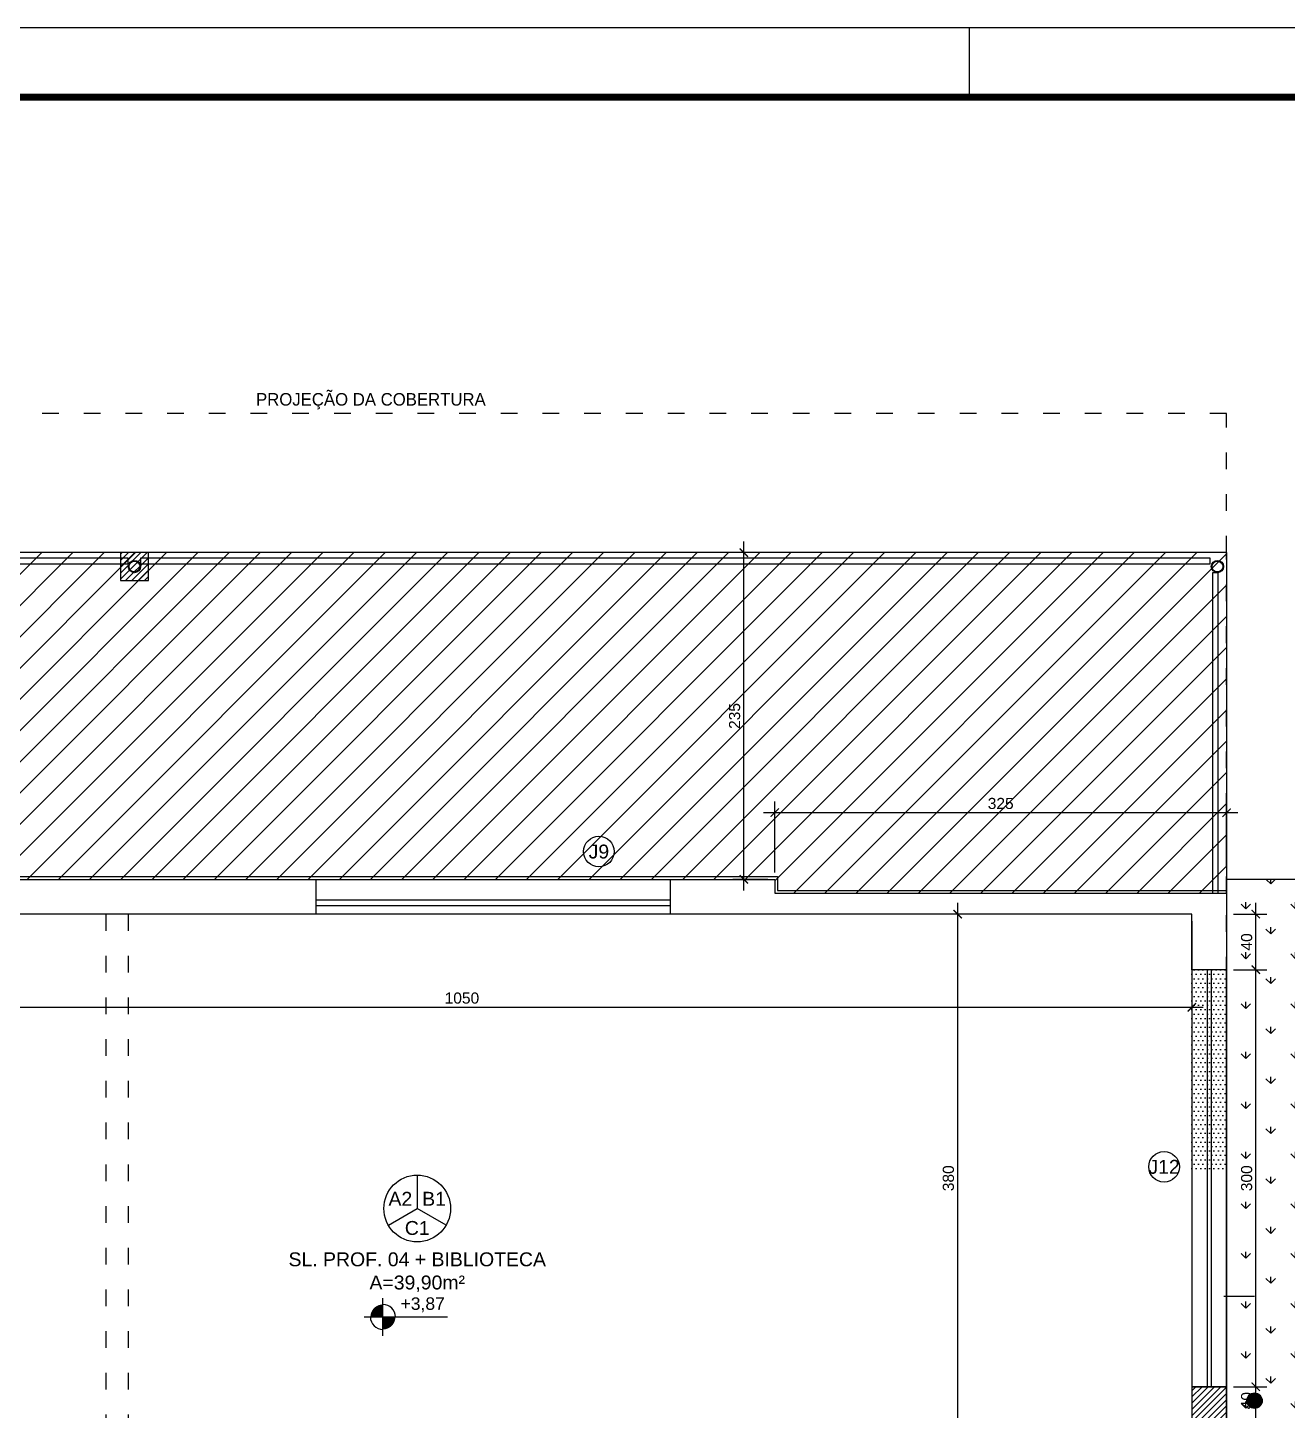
# Model space of a CAD drawing. Header units: millimetres. Extents: x 271 to 8721, y -7686 to -4716.
# Drawn here: x 6194 to 7100, y -5711 to -4716 of the extents above; entities that cross this region are included whole.
import ezdxf
from ezdxf.enums import TextEntityAlignment as Align

# ---------------------------------------------------------------- set-up
doc = ezdxf.new("R2010")
doc.units = ezdxf.units.MM
doc.linetypes.add('ACAD_ISO03W100', pattern=[30, 12, -18])
for name, color, linetype in [('3', 1, 'Continuous'), ('construir', 10, 'Continuous'), ('CONSTRUIR - CARTONADO', 161, 'Continuous'), ('COTA', 8, 'Continuous'), ('demolir', 40, 'ACAD_ISO03W100'), ('demolir - gesso acartonado', 40, 'ACAD_ISO03W100'), ('Esquadrias', 4, 'Continuous'), ('Estrutura', 49, 'Continuous'), ('HACHURA', 8, 'Continuous'), ('LEGENDA', 7, 'Continuous'), ('PAREDE', 5, 'Continuous'), ('PISO', 3, 'Continuous'), ('PISO02', 8, 'Continuous'), ('Projeções', 6, 'ACAD_ISO03W100'), ('Texto', 7, 'Continuous'), ('VISTA 02', 1, 'Continuous')]:
    doc.layers.add(name, color=color, linetype=linetype)
doc.styles.add('ARIAL', font='Arial.ttf')
doc.dimstyles.new('COTA 50', dxfattribs={"dimscale": 0.5, "dimtxt": 16, "dimasz": 12, "dimexe": 16, "dimexo": 10, "dimgap": 5, "dimtad": 1, "dimrnd": 0.5, "dimtxsty": 'ARIAL', "dimblk": 'ARCHTICK', "dimcen": 2.5, "dimdle": 16, "dimclrd": 8, "dimclre": 8, "dimclrt": 7, "dimadec": 0, "dimazin": 0, "dimtfac": 1, "dimtmove": 1, "dimatfit": 3, "dimfxl": 1, "dimarcsym": 0})
pattern_1 = [(0, (7031.2136, -5537.0926), (1.5875, 3.175), [0, -3.175])]

# ---------------------------------------------------------------- blocks, each defined once
blk = doc.blocks.new('A1 SEM ABA')
at = {"layer": 'LEGENDA'}
blk.add_line((-37, 58.4), (-37, 59.4), dxfattribs=at)
blk.add_lwpolyline([(-169, 59.4), (0, 59.4), (0, 0), (-169, 0), (-169, 59.4)], close=True, dxfattribs=at)
at = {"layer": 'LEGENDA', "const_width": 0.1}
blk.add_lwpolyline([(-1, 58.4), (-1, 1), (-166.5, 1), (-166.5, 58.4)], close=True, dxfattribs=at)
blk = doc.blocks.new('_ArchTick')
at = {"layer": 'Texto', "color": 0, "const_width": 0.15}
blk.add_lwpolyline([(-0.5, -0.5), (0.5, 0.5)], dxfattribs=at)
blk = doc.blocks.new('*D57')
at = {"layer": 'COTA', "color": 8, "lineweight": -2, "transparency": 16777216}
for p, q in [((5981.21, -5359.09), (5981.21, -5429.11)), ((7031.21, -5359.09), (7031.21, -5429.11)), ((5973.21, -5421.11), (7039.21, -5421.11))]:
    blk.add_line(p, q, dxfattribs=at)
at = {"layer": 'Defpoints', "color": 0, "lineweight": -3, "transparency": 16777216}
for p in [(5981.21, -5354.09), (7031.21, -5354.09), (7031.21, -5421.11)]:
    blk.add_point(p, dxfattribs=at)
at = {"layer": 'COTA', "color": 8, "lineweight": -2, "transparency": 16777216, "xscale": 6, "yscale": 6, "zscale": 6, "rotation": 180}
blk.add_blockref('_ArchTick', (5981.21, -5421.11), dxfattribs=at)
at = {"layer": 'COTA', "color": 8, "lineweight": -2, "transparency": 16777216, "xscale": 6, "yscale": 6, "zscale": 6}
blk.add_blockref('_ArchTick', (7031.21, -5421.11), dxfattribs=at)
at = {"layer": 'COTA', "color": 7, "lineweight": -2, "transparency": 16777216, "insert": (6506.21, -5414.53), "char_height": 8, "attachment_point": 5, "style": 'ARIAL'}
blk.add_mtext('1050', dxfattribs=at)
blk = doc.blocks.new('*D59')
at = {"layer": 'COTA', "color": 8, "lineweight": -2, "transparency": 16777216}
for p, q in [((6862.7, -5346.09), (6862.7, -5742.09)), ((7026.21, -5354.09), (6854.7, -5354.09)), ((7026.21, -5734.09), (6854.7, -5734.09))]:
    blk.add_line(p, q, dxfattribs=at)
at = {"layer": 'Defpoints', "color": 0, "lineweight": -3, "transparency": 16777216}
for p in [(7031.21, -5354.09), (6862.7, -5734.09), (7031.21, -5734.09)]:
    blk.add_point(p, dxfattribs=at)
at = {"layer": 'COTA', "color": 8, "lineweight": -2, "transparency": 16777216, "xscale": 6, "yscale": 6, "zscale": 6}
for p, rotation in [((6862.7, -5354.09), 90), ((6862.7, -5734.09), 270)]:
    blk.add_blockref('_ArchTick', p, dxfattribs=dict(at, rotation=rotation))
at = {"layer": 'COTA', "color": 7, "lineweight": -2, "transparency": 16777216, "insert": (6856.11, -5544.09), "char_height": 8, "attachment_point": 5, "rotation": 90, "style": 'ARIAL'}
blk.add_mtext('380', dxfattribs=at)
blk = doc.blocks.new('IND.ESQ.')
at = {"layer": 'Texto'}
blk.add_circle((0, 0), 5.5, dxfattribs=at)
at = {"layer": 'Texto', "style": 'ARIAL'}
blk.add_attdef('PP', text='', height=5, dxfattribs=at).set_placement((0, 0), align=Align.MIDDLE_CENTER)
blk = doc.blocks.new('A$C1DFB60F3')
at = {"layer": 'Texto', "color": 0, "linetype": 'ByBlock'}
for p, q in [((0, -13.5), (0, 13.5)), ((-13.5, 0), (46.5, 0))]:
    blk.add_line(p, q, dxfattribs=at)
at = {"layer": 'Texto', "color": 0, "linetype": 'ByBlock', "const_width": 9}
for points in [[(-4.5, 0, -0.414214), (0, 4.5, -0.618034)], [(0, -4.5, 0.414214), (4.5, 0, 0.618034)]]:
    blk.add_lwpolyline(points, format="xyb", dxfattribs=at)
at = {"layer": 'Texto', "color": 0, "linetype": 'ByBlock'}
for start, end in [(0, 90), (180, 270)]:
    blk.add_arc((0, 0), 9, start, end, dxfattribs=at)
at = {"layer": 'Texto', "color": 0, "linetype": 'ByBlock', "style": 'ARIAL'}
blk.add_attdef('0,00', (12.7, 5.1), '', height=9, dxfattribs=at)
blk = doc.blocks.new('PIZZA')
at = {"layer": 'Texto'}
for points in [[(0, 12), (0, 0)], [(-10.39, -6), (0, 0)], [(10.39, -6), (0, 0)]]:
    blk.add_lwpolyline(points, dxfattribs=at)
blk.add_circle((0, 0), 12, dxfattribs=at)
at = {"layer": 'Texto', "style": 'ARIAL'}
for tag, p in [('A1', (-6.06, 3.5)), ('B1', (6.06, 3.5)), ('C1', (0, -7))]:
    blk.add_attdef(tag, text='', height=5, dxfattribs=at).set_placement(p, align=Align.MIDDLE_CENTER)
blk = doc.blocks.new('*D92')
at = {"layer": 'COTA', "color": 8, "lineweight": -2, "transparency": 16777216}
for p, q in [((7077.21, -5742.09), (7077.21, -5686.09)), ((7061.21, -5694.09), (7085.21, -5694.09)), ((7061.21, -5734.09), (7085.21, -5734.09))]:
    blk.add_line(p, q, dxfattribs=at)
at = {"layer": 'Defpoints', "color": 0, "lineweight": -3, "transparency": 16777216}
for p in [(7056.21, -5694.09), (7077.21, -5694.09), (7056.21, -5734.09)]:
    blk.add_point(p, dxfattribs=at)
at = {"layer": 'COTA', "color": 8, "lineweight": -2, "transparency": 16777216, "xscale": 6, "yscale": 6, "zscale": 6}
for p, rotation in [((7077.21, -5694.09), 90), ((7077.21, -5734.09), 270)]:
    blk.add_blockref('_ArchTick', p, dxfattribs=dict(at, rotation=rotation))
at = {"layer": 'COTA', "color": 7, "lineweight": -2, "transparency": 16777216, "insert": (7070.62, -5704.09), "char_height": 8, "attachment_point": 5, "rotation": 90, "style": 'ARIAL'}
blk.add_mtext('40', dxfattribs=at)
blk = doc.blocks.new('*D245')
at = {"layer": 'COTA', "color": 8, "lineweight": -2, "transparency": 16777216}
for p, q in [((6708.95, -5337.09), (6708.95, -5086.09)), ((6726.21, -5094.09), (6700.95, -5094.09)), ((6726.21, -5329.09), (6700.95, -5329.09))]:
    blk.add_line(p, q, dxfattribs=at)
at = {"layer": 'Defpoints', "color": 0, "lineweight": -3, "transparency": 16777216}
for p in [(6708.95, -5094.09), (6731.21, -5094.09), (6731.21, -5329.09)]:
    blk.add_point(p, dxfattribs=at)
at = {"layer": 'COTA', "color": 8, "lineweight": -2, "transparency": 16777216, "xscale": 6, "yscale": 6, "zscale": 6}
for p, rotation in [((6708.95, -5094.09), 90), ((6708.95, -5329.09), 270)]:
    blk.add_blockref('_ArchTick', p, dxfattribs=dict(at, rotation=rotation))
at = {"layer": 'COTA', "color": 7, "lineweight": -2, "transparency": 16777216, "insert": (6702.36, -5211.59), "char_height": 8, "attachment_point": 5, "rotation": 90, "style": 'ARIAL'}
blk.add_mtext('235', dxfattribs=at)
blk = doc.blocks.new('*D246')
at = {"layer": 'COTA', "color": 8, "lineweight": -2, "transparency": 16777216}
for p, q in [((6731.21, -5324.09), (6731.21, -5273.13)), ((7056.21, -5319.37), (7056.21, -5273.13)), ((7064.21, -5281.13), (6723.21, -5281.13))]:
    blk.add_line(p, q, dxfattribs=at)
at = {"layer": 'Defpoints', "color": 0, "lineweight": -3, "transparency": 16777216}
for p in [(6731.21, -5281.13), (6731.21, -5329.09), (7056.21, -5324.37)]:
    blk.add_point(p, dxfattribs=at)
at = {"layer": 'COTA', "color": 8, "lineweight": -2, "transparency": 16777216, "xscale": 6, "yscale": 6, "zscale": 6, "rotation": 180}
blk.add_blockref('_ArchTick', (6731.21, -5281.13), dxfattribs=at)
at = {"layer": 'COTA', "color": 8, "lineweight": -2, "transparency": 16777216, "xscale": 6, "yscale": 6, "zscale": 6}
blk.add_blockref('_ArchTick', (7056.21, -5281.13), dxfattribs=at)
at = {"layer": 'COTA', "color": 7, "lineweight": -2, "transparency": 16777216, "insert": (6893.71, -5274.54), "char_height": 8, "attachment_point": 5, "style": 'ARIAL'}
blk.add_mtext('325', dxfattribs=at)
blk = doc.blocks.new('*D289')
at = {"layer": 'COTA', "color": 8, "lineweight": -2, "transparency": 16777216}
for p, q in [((7077.21, -5702.09), (7077.21, -5386.09)), ((7061.21, -5394.09), (7085.21, -5394.09)), ((7061.21, -5694.09), (7085.21, -5694.09))]:
    blk.add_line(p, q, dxfattribs=at)
at = {"layer": 'Defpoints', "color": 0, "lineweight": -3, "transparency": 16777216}
for p in [(7056.21, -5394.09), (7077.21, -5394.09), (7056.21, -5694.09)]:
    blk.add_point(p, dxfattribs=at)
at = {"layer": 'COTA', "color": 8, "lineweight": -2, "transparency": 16777216, "xscale": 6, "yscale": 6, "zscale": 6}
for p, rotation in [((7077.21, -5394.09), 90), ((7077.21, -5694.09), 270)]:
    blk.add_blockref('_ArchTick', p, dxfattribs=dict(at, rotation=rotation))
at = {"layer": 'COTA', "color": 7, "lineweight": -2, "transparency": 16777216, "insert": (7070.62, -5544.09), "char_height": 8, "attachment_point": 5, "rotation": 90, "style": 'ARIAL'}
blk.add_mtext('300', dxfattribs=at)
blk = doc.blocks.new('*D290')
at = {"layer": 'COTA', "color": 8, "lineweight": -2, "transparency": 16777216}
for p, q in [((7077.21, -5402.09), (7077.21, -5346.09)), ((7061.21, -5354.09), (7085.21, -5354.09)), ((7061.21, -5394.09), (7085.21, -5394.09))]:
    blk.add_line(p, q, dxfattribs=at)
at = {"layer": 'Defpoints', "color": 0, "lineweight": -3, "transparency": 16777216}
for p in [(7056.21, -5354.09), (7077.21, -5354.09), (7056.21, -5394.09)]:
    blk.add_point(p, dxfattribs=at)
at = {"layer": 'COTA', "color": 8, "lineweight": -2, "transparency": 16777216, "xscale": 6, "yscale": 6, "zscale": 6}
for p, rotation in [((7077.21, -5354.09), 90), ((7077.21, -5394.09), 270)]:
    blk.add_blockref('_ArchTick', p, dxfattribs=dict(at, rotation=rotation))
at = {"layer": 'COTA', "color": 7, "lineweight": -2, "transparency": 16777216, "insert": (7070.62, -5374.09), "char_height": 8, "attachment_point": 5, "rotation": 90, "style": 'ARIAL'}
blk.add_mtext('40', dxfattribs=at)

msp = doc.modelspace()

# ---------------------------------------------------------------- hatches: boundary and pattern name
at = {"layer": 'construir'}
h = msp.add_hatch(dxfattribs=at)
h.set_pattern_fill('ANSI31', color=256, scale=5, angle=180, style=0)
h.set_pattern_definition([(-135, (30607.291, 19309.159), (11.22532, -11.22532), [])])
h.paths.add_polyline_path([(1758.214, -5094.093), (1758.214, -4919.093), (633.214, -4919.093), (633.214, -5329.093), (6731.214, -5329.093), (6731.214, -5339.093), (7056.214, -5339.093), (7056.214, -5094.093), (5665.714, -5094.093), (5665.714, -4864.093), (4380.714, -4864.093), (4380.714, -5094.093)])
h = msp.add_hatch(dxfattribs=at)
h.set_pattern_fill('ANSI31', color=256, style=0)
h.set_pattern_definition([(45, (-3724.3615, -17473.5864), (-2.245064, 2.245064), [])])
h.paths.add_polyline_path([(6260.714, -5114.093), (6280.714, -5114.093), (6280.714, -5094.093), (6260.714, -5094.093)])
h = msp.add_hatch(dxfattribs=at)
h.set_pattern_fill('ANSI31', color=256, style=0)
h.set_pattern_definition([(45, (7031.2136, -6990.0926), (-2.245064, 2.245064), [])])
h.paths.add_polyline_path([(5801.214, -5329.093), (5670.214, -5329.093), (5670.214, -5354.093), (5801.214, -5354.093)])
h.paths.add_polyline_path([(7056.214, -6156.593), (7031.214, -6156.593), (7031.214, -6204.093), (7056.214, -6204.093)])
h.paths.add_polyline_path([(7056.214, -6604.093), (7031.214, -6604.093), (7031.214, -6720.093), (7056.214, -6720.093)])
h.paths.add_polyline_path([(7056.214, -6990.093), (7031.214, -6990.093), (7031.214, -7081.093), (7056.214, -7081.093)])
h.paths.add_polyline_path([(7056.214, -6964.093), (7045.214, -6964.093), (7045.214, -6990.093), (7056.214, -6990.093)])
h.paths.add_polyline_path([(7045.214, -6964.093), (7042.214, -6964.093), (7042.214, -6990.093), (7045.214, -6990.093)])
h.paths.add_polyline_path([(7042.214, -6964.093), (7031.214, -6964.093), (7031.214, -6990.093), (7042.214, -6990.093)])
h.paths.add_polyline_path([(7056.214, -6720.093), (7045.214, -6720.093), (7045.214, -6844.093), (7056.214, -6844.093)])
h.paths.add_polyline_path([(7045.214, -6720.093), (7042.214, -6720.093), (7042.214, -6844.093), (7045.214, -6844.093)])
h.paths.add_polyline_path([(7042.214, -6720.093), (7031.214, -6720.093), (7031.214, -6844.093), (7042.214, -6844.093)])
h.paths.add_polyline_path([(7031.214, -5694.093), (7031.214, -5756.593), (7056.214, -5756.593), (7056.214, -5694.093)])
at = {"layer": 'CONSTRUIR - CARTONADO'}
h = msp.add_hatch(dxfattribs=at)
h.set_pattern_fill('ANSI31', color=256, style=0)
h.set_pattern_definition([(45, (4705.7136, -6104.0926), (-2.245064, 2.245064), [])])
h.paths.add_polyline_path([(7056.214, -5694.093), (7031.214, -5694.093), (7031.214, -5756.593), (7056.214, -5756.593)], flags=17)
h.paths.add_polyline_path([(7056.214, -6156.593), (7031.214, -6156.593), (7031.214, -6204.093), (7056.214, -6204.093)], flags=17)
h.paths.add_polyline_path([(7056.214, -6604.093), (7031.214, -6604.093), (7031.214, -6720.093), (7056.214, -6720.093)], flags=17)
h.paths.add_polyline_path([(6176.214, -7066.093), (6096.214, -7066.093), (6096.214, -7081.093), (6176.214, -7081.093)], flags=0)
h.paths.add_polyline_path([(7031.214, -7066.093), (6526.214, -7066.093), (6526.214, -7081.093), (7031.214, -7081.093)], flags=17)
h.paths.add_polyline_path([(7056.214, -6990.093), (7045.214, -6987.893), (7045.214, -6990.093), (7042.214, -6990.093), (7042.214, -6987.293), (7031.214, -6985.093), (7031.214, -7066.093), (7031.214, -7081.093), (7056.214, -7081.093)], flags=17)
h.paths.add_polyline_path([(6416.214, -7081.093), (6426.214, -7081.093), (6426.214, -7066.093), (6291.214, -7066.093), (6291.214, -7080.805, -0.0008952), (6291.214, -7081.093), (6401.214, -7081.093), (6401.214, -7354.093), (6416.214, -7354.093)], flags=17)
h.paths.add_polyline_path([(6526.214, -7066.093), (6426.214, -7066.093), (6426.214, -7081.093), (6526.214, -7081.093)], flags=17)
h.paths.add_polyline_path([(6291.214, -7066.093), (6211.214, -7066.093), (6211.214, -7081.093), (6291.214, -7081.093)], flags=17)
h.paths.add_polyline_path([(6211.214, -7066.093), (6176.214, -7066.093), (6176.214, -7081.093), (6186.214, -7081.093), (6186.214, -7354.093), (6201.214, -7354.093), (6201.214, -7081.093), (6211.214, -7081.093)], flags=17)
h.paths.add_polyline_path([(6176.214, -7066.093), (6096.214, -7066.093), (6096.214, -7081.093), (6176.214, -7081.093)], flags=16)
h.paths.add_polyline_path([(6176.214, -7066.093), (5971.214, -7066.093), (5971.214, -7354.093), (5986.214, -7354.093), (5986.214, -7081.093), (6176.214, -7081.093)], flags=17)
h.paths.add_polyline_path([(6017.214, -7354.093), (5961.214, -7354.093), (5961.214, -7369.093), (6017.214, -7369.093)], flags=17)
h.paths.add_polyline_path([(6716.214, -6834.093), (6716.214, -6639.093), (7031.214, -6639.093), (7031.214, -6720.093), (7056.214, -6720.093), (7056.214, -6604.093), (7031.214, -6604.093), (7031.214, -6629.093), (5981.214, -6629.093), (5981.214, -6179.093), (7031.214, -6179.093), (7031.214, -6204.093), (7056.214, -6204.093), (7056.214, -6156.593), (7031.214, -6156.593), (7031.214, -6169.093), (6731.214, -6169.093), (6731.214, -6179.093), (6706.214, -6179.093), (6706.214, -6169.093), (5981.214, -6169.093), (5981.214, -5744.093), (6706.214, -5744.093), (6706.214, -5734.093), (6731.214, -5734.093), (6731.214, -5744.093), (7031.214, -5744.093), (7031.214, -5756.593), (7056.214, -5756.593), (7056.214, -5694.093), (7031.214, -5694.093), (7031.214, -5734.093), (5981.214, -5734.093), (5981.214, -5354.093), (5971.214, -5354.093), (5971.214, -6956.093), (6706.214, -6956.093), (6706.214, -7066.093), (5971.214, -7066.093), (5971.214, -7354.093), (5961.214, -7354.093), (5961.214, -7369.093), (6017.214, -7369.093), (6017.214, -7354.093), (5986.214, -7354.093), (5986.214, -7081.093), (6186.214, -7081.093), (6186.214, -7354.093), (6201.214, -7354.093), (6201.214, -7081.093), (6401.214, -7081.093), (6401.214, -7354.093), (6416.214, -7354.093), (6416.214, -7081.093), (7031.214, -7081.093), (7056.214, -7081.093), (7056.214, -6990.093), (7031.214, -6985.093), (7031.214, -7066.093), (6716.214, -7066.093), (6716.214, -6862.093), (6706.214, -6862.093), (6706.214, -6946.093), (6471.214, -6946.093), (6471.214, -6639.093), (6706.214, -6639.093), (6706.214, -6834.093)])
h.paths.add_polyline_path([(6226.214, -6639.093), (6461.214, -6639.093), (6461.214, -6946.093), (6226.214, -6946.093)], flags=16)
h.paths.add_polyline_path([(5981.214, -6639.093), (6216.214, -6639.093), (6216.214, -6946.093), (5981.214, -6946.093)], flags=16)
at = {"layer": 'demolir'}
h = msp.add_hatch(dxfattribs=at)
h.set_pattern_fill('DOTS', color=256, scale=2, style=0)
h.set_pattern_definition(pattern_1)
h.paths.add_polyline_path([(7042.214, -5394.093), (7031.214, -5394.093), (7031.214, -5537.093), (7042.214, -5537.093)])
h = msp.add_hatch(dxfattribs=at)
h.set_pattern_fill('DOTS', color=256, scale=2, style=0)
h.set_pattern_definition(pattern_1)
h.paths.add_polyline_path([(7045.214, -5394.093), (7042.214, -5394.093), (7042.214, -5537.093), (7045.214, -5537.093)])
h = msp.add_hatch(dxfattribs=at)
h.set_pattern_fill('DOTS', color=256, scale=2, style=0)
h.set_pattern_definition(pattern_1)
h.paths.add_polyline_path([(7056.214, -5394.093), (7045.214, -5394.093), (7045.214, -5537.093), (7056.214, -5537.093)])
at = {"layer": 'HACHURA'}
h = msp.add_hatch(dxfattribs=at)
h.set_pattern_fill('GRASS', color=74, style=0)
h.set_pattern_definition([(90, (-3724.362, -17473.586), (-17.9605, 17.9605), [4.7625, -31.1585]), (45, (-3724.362, -17473.586), (-17.960512, 17.960512), [4.7625, -20.6375]), (135, (-3724.362, -17473.586), (-17.960512, -17.960512), [4.7625, -20.6375])])
h.paths.add_polyline_path([(7056.214, -6336.132), (7575.214, -6336.132), (7575.214, -5329.093), (7056.214, -5329.093), (7056.214, -5337.093), (7056.214, -5339.093), (7056.214, -5394.093), (7056.214, -5629.093), (7056.214, -5694.093), (7056.214, -5756.593), (7056.214, -5779.093), (7056.214, -5784.093), (7056.214, -6156.593), (7056.214, -6204.093)])
h.paths.add_polyline_path([(7081.763, -5704.093, -1), (7070.664, -5704.093, -1)], flags=16)
h.paths.add_polyline_path([(7216.352, -6112.306), (7167.602, -6112.306), (7191.977, -6101.237)], flags=16)
h.paths.add_polyline_path([(7064.537, -5727.593), (7064.537, -5712.913), (7076.706, -5712.913), (7076.706, -5727.593)], flags=24)
h.paths.add_polyline_path([(7064.537, -5711.97), (7064.537, -5696.215), (7076.706, -5696.215), (7076.706, -5711.97)], flags=24)
h.paths.add_polyline_path([(7064.537, -6199.421), (7064.537, -6183.764), (7076.706, -6183.764), (7076.706, -6199.421)], flags=24)
h.paths.add_polyline_path([(7086.956, -6166.867), (7086.956, -6152.187), (7099.125, -6152.187), (7099.125, -6166.867)], flags=24)
h.paths.add_polyline_path([(7063.09, -6150.093), (7063.09, -6126.005), (7076.706, -6126.005), (7076.706, -6150.093)], flags=24)
h.paths.add_polyline_path([(7064.537, -5967.578), (7064.537, -5945.608), (7076.706, -5945.608), (7076.706, -5967.578)], flags=24)
h.paths.add_polyline_path([(7063.09, -5787.18), (7063.09, -5763.093), (7076.706, -5763.093), (7076.706, -5787.18)], flags=24)
h.paths.add_polyline_path([(7064.531, -5554.914), (7064.531, -5533.271), (7076.706, -5533.271), (7076.706, -5554.914)], flags=24)
h.paths.add_polyline_path([(7064.537, -5381.97), (7064.537, -5366.215), (7076.706, -5366.215), (7076.706, -5381.97)], flags=24)
h.paths.add_polyline_path([(7177.404, -6078.046), (7205.335, -6078.046), (7205.335, -6100.546), (7177.404, -6100.546)], flags=24)
at = {"layer": 'PISO02'}
h = msp.add_hatch(color=256, dxfattribs=at)
edge = h.paths.add_edge_path()
edge.add_arc((7076.214, -5704.093), 5.55, 0, 360)

# ---------------------------------------------------------------- linework, layer by layer
at = {"layer": '3', "linetype": 'Continuous'}
for centre, radius in [((6270.714, -5104.093), 4.445), ((6270.714, -5104.093), 3.895), ((7049.576, -5104.093), 4.445), ((7049.576, -5104.093), 3.895)]:
    msp.add_circle(centre, radius, dxfattribs=at)
at = {"layer": 'construir'}
msp.add_lwpolyline([(7056.214, -5756.593), (7056.214, -5694.093), (7031.214, -5694.093), (7031.214, -5734.093)], dxfattribs=at)
at = {"layer": 'Defpoints'}
msp.add_line((7575.214, -5329.093), (7056.214, -5329.093), dxfattribs=at)
at = {"layer": 'demolir - gesso acartonado'}
for points in [[(6250.214, -5354.093), (6250.214, -6559.093)], [(6266.214, -5354.093), (6266.214, -6559.093)]]:
    msp.add_lwpolyline(points, dxfattribs=at)
at = {"layer": 'Esquadrias', "color": 8}
for p, q in [((6401.214, -5329.093), (6656.214, -5329.093)), ((6656.214, -5354.093), (6401.214, -5354.093))]:
    msp.add_line(p, q, dxfattribs=at)
at = {"layer": 'Esquadrias'}
for p, q in [((6656.214, -5344.093), (6401.214, -5344.093)), ((6656.214, -5348.093), (6401.214, -5348.093))]:
    msp.add_line(p, q, dxfattribs=at)
at = {"layer": 'Esquadrias', "color": 8}
msp.add_lwpolyline([(7031.214, -5694.093), (7056.214, -5694.093), (7056.214, -5394.093), (7031.214, -5394.093)], close=True, dxfattribs=at)
at = {"layer": 'Esquadrias'}
msp.add_lwpolyline([(7042.214, -5694.093), (7045.214, -5694.093), (7045.214, -5394.093), (7042.214, -5394.093)], close=True, dxfattribs=at)
at = {"layer": 'Estrutura', "linetype": 'Continuous'}
msp.add_lwpolyline([(6260.714, -5114.093), (6280.714, -5114.093), (6280.714, -5094.093), (6260.714, -5094.093), (6260.714, -5114.093)], dxfattribs=at)
at = {"layer": 'PAREDE'}
for points in [[(5961.214, -5354.093), (5961.214, -5329.093), (6401.214, -5329.093), (6401.214, -5354.093)], [(7031.214, -5756.593), (7056.214, -5756.593), (7056.214, -5694.093), (7031.214, -5694.093)]]:
    msp.add_lwpolyline(points, close=True, dxfattribs=at)
msp.add_lwpolyline([(6656.214, -5354.093), (6656.214, -5329.093), (6731.214, -5329.093), (6731.214, -5339.093), (7056.214, -5339.093), (7056.214, -5394.093), (7031.214, -5394.093), (7031.214, -5354.093), (6656.214, -5354.093)], dxfattribs=at)
at = {"layer": 'PISO'}
for p, q in [((7056.214, -5094.093), (4861.214, -5094.093)), ((7056.214, -5094.093), (7056.214, -5784.093)), ((5243.214, -5327.093), (6731.214, -5327.093)), ((6731.214, -5327.093), (6733.214, -5327.093)), ((6733.214, -5327.093), (6733.214, -5337.093)), ((6733.214, -5337.093), (7056.214, -5337.093))]:
    msp.add_line(p, q, dxfattribs=at)
at = {"layer": 'PISO02'}
msp.add_line((7076.214, -5629.093), (7054.214, -5629.093), dxfattribs=at)
msp.add_circle((7076.214, -5704.093), 5.55, dxfattribs=at)
at = {"layer": 'Projeções'}
msp.add_lwpolyline([(7056.214, -5339.093), (7056.214, -5094.093), (7056.214, -4994.093), (5715.714, -4994.093), (5715.714, -4814.093), (4330.714, -4814.093), (4330.714, -4994.093), (1808.214, -4994.093, 0), (1808.214, -4994.093), (1808.214, -4869.093, 0), (1808.214, -4869.093), (553.214, -4869.093)], format="xyb", dxfattribs=at)
msp.add_lwpolyline([(7056.214, -7556.811), (7056.214, -5339.093)], dxfattribs=at)
at = {"layer": 'VISTA 02'}
for points in [[(6266.269, -5098.093), (5608.676, -5098.093), (5608.676, -5102.093), (6266.269, -5102.093)], [(7044.341, -5098.093), (6275.159, -5098.093), (6275.159, -5102.093), (7044.341, -5102.093)], [(7046.021, -5108.538), (7046.021, -5339.093), (7050.021, -5339.093), (7050.021, -5108.538)]]:
    msp.add_lwpolyline(points, close=True, dxfattribs=at)

# ---------------------------------------------------------------- block references
at = {"layer": 'LEGENDA', "xscale": 49.99999999947613, "yscale": 49.99999999947613, "zscale": 49.99999999947613}
msp.add_blockref('A1 SEM ABA', (8721.25, -7686.485), dxfattribs=at)
at = {"layer": 'LEGENDA', "xscale": 2, "yscale": 2, "zscale": 2}
for p, values in [((6604.732, -5309.093), {'PP': 'J9'}), ((7011.214, -5535.868), {'PP': 'J12'})]:
    msp.add_blockref('IND.ESQ.', p, dxfattribs=at).add_auto_attribs(values)
at = {"layer": 'LEGENDA'}
msp.add_blockref('A$C1DFB60F3', (6449.396, -5643.85), dxfattribs=at).add_auto_attribs({'0,00': '+3,87'})
at = {"layer": 'Texto', "xscale": 2, "yscale": 2, "zscale": 2}
msp.add_blockref('PIZZA', (6474.07, -5565.854), dxfattribs=at).add_auto_attribs({'C1': 'C1', 'B1': 'B1', 'A1': 'A2'})

# ---------------------------------------------------------------- texts
at = {"layer": 'Texto'}
msp.add_text('PROJEÇÃO DA COBERTURA', height=9, dxfattribs=at).set_placement((6358.15, -4988.329))
at = {"layer": 'Texto', "insert": (6474.07, -5597.395), "char_height": 10, "width": 216.23465, "attachment_point": 2, "style": 'ARIAL'}
msp.add_mtext('SL. PROF. 04 + BIBLIOTECA A=39,90m²', dxfattribs=at)

# ---------------------------------------------------------------- dimensions: what is measured, and where the dimension line sits
at = {"layer": 'COTA'}
for base, p1, p2, picture, middle in [((6708.948, -5094.093), (6731.214, -5329.093), (6731.214, -5094.093), '*D245', (6702.361, -5211.593)), ((6862.702, -5734.093), (7031.214, -5354.093), (7031.214, -5734.093), '*D59', (6856.115, -5544.093)), ((7077.206, -5354.093), (7056.214, -5394.093), (7056.214, -5354.093), '*D290', (7070.621, -5374.093)), ((7077.206, -5394.093), (7056.214, -5694.093), (7056.214, -5394.093), '*D289', (7070.618, -5544.093))]:
    dim = msp.add_linear_dim(base=base, p1=p1, p2=p2, angle=90, dimstyle='COTA 50', dxfattribs=at)
    dim.commit()
    dim.dimension.update_dxf_attribs({"geometry": picture, "text_midpoint": middle})
for base, p1, p2, picture, middle in [((6731.214, -5281.132), (7056.214, -5324.368), (6731.214, -5329.093), '*D246', (6893.714, -5274.545)), ((7031.214, -5421.113), (5981.214, -5354.093), (7031.214, -5354.093), '*D57', (6506.214, -5414.529))]:
    dim = msp.add_linear_dim(base=base, p1=p1, p2=p2, dimstyle='COTA 50', dxfattribs=at)
    dim.commit()
    dim.dimension.update_dxf_attribs({"geometry": picture, "text_midpoint": middle})
dim = msp.add_linear_dim(base=(7077.206, -5694.093), p1=(7056.214, -5734.093), p2=(7056.214, -5694.093), angle=90, dimstyle='COTA 50', dxfattribs=at)
dim.commit()
dim.dimension.update_dxf_attribs({"geometry": '*D92', "text_midpoint": (7077.206, -5704.093), "dimtype": 160})

doc.saveas('drawing.dxf')
